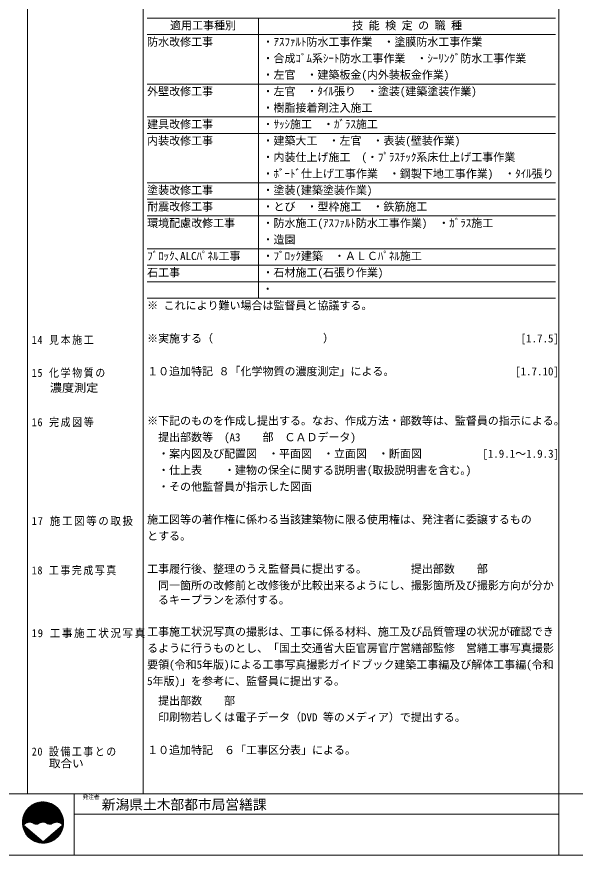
# Model space of a CAD drawing. Units: millimetres on the paper. Extents: x -396 to 396, y -283 to 286.
# Drawn here: x -196.9 to 6.3, y -283.5 to 22 of the extents above; entities that cross this region are included whole.
import ezdxf
from ezdxf.enums import TextEntityAlignment as Align

# ---------------------------------------------------------------- set-up
doc = ezdxf.new("R2010")
doc.units = ezdxf.units.MM
for name, color, linetype, lineweight in [('0-0', 4, 'Continuous', 9), ('0-1_文字', 7, 'Continuous', 9), ('E-0', 5, 'Continuous', 9)]:
    doc.layers.add(name, color=color, linetype=linetype, lineweight=lineweight)
doc.styles.add('ＭＳ ゴシック', font='')
doc.styles.get('ＭＳ ゴシック').set_extended_font_data('MS Gothic')

msp = doc.modelspace()

# ---------------------------------------------------------------- linework, layer by layer
at = {"layer": '0-0'}
for p, q in [((-192.998, 225.452), (-192.998, -261.048)), ((-150.998, 225.452), (-150.998, -261.048)), ((-149.498, 21.452), (-0.865, 21.452)), ((-108.998, 21.452), (-108.998, -80.548)), ((-149.498, 15.452), (-0.865, 15.452)), ((-149.498, -2.548), (-0.865, -2.548)), ((-149.498, -14.548), (-0.865, -14.548)), ((-149.498, -20.548), (-0.865, -20.548)), ((-149.498, -38.548), (-0.865, -38.548)), ((-149.498, -44.548), (-0.865, -44.548)), ((-149.498, -50.548), (-0.865, -50.548)), ((-149.498, -62.548), (-0.865, -62.548)), ((-149.498, -68.548), (-0.865, -68.548)), ((-149.498, -74.548), (-0.865, -74.548)), ((-149.498, -80.548), (-0.865, -80.548))]:
    msp.add_line(p, q, dxfattribs=at)
at = {"layer": 'E-0', "color": 7}
for p, q in [((0.423, 286.452), (0.423, -261.048)), ((-395.577, -261.048), (396.422, -261.048)), ((-175.998, -283.464), (-175.998, -261.048)), ((0.423, -261.048), (0.423, -283.464)), ((-175.998, -268.448), (-4.077, -268.448)), ((-4.078, -268.448), (0.423, -268.448)), ((396.422, -283.464), (-395.577, -283.464))]:
    msp.add_line(p, q, dxfattribs=at)
at = {"layer": 'E-0'}
for p, q in [((-194.898, -271.556), (-187.39, -264.048)), ((-194.897, -271.696), (-187.25, -264.049)), ((-194.897, -271.414), (-187.532, -264.049)), ((-194.893, -271.834), (-187.112, -264.053)), ((-194.893, -271.268), (-187.678, -264.053)), ((-194.887, -271.969), (-186.977, -264.06)), ((-194.886, -271.12), (-187.826, -264.06)), ((-194.878, -272.102), (-186.845, -264.068)), ((-194.876, -270.968), (-187.978, -264.07)), ((-194.867, -272.232), (-186.714, -264.079)), ((-194.862, -270.813), (-188.133, -264.084)), ((-194.854, -272.361), (-186.585, -264.092)), ((-194.845, -270.655), (-188.292, -264.101)), ((-194.839, -272.487), (-186.459, -264.107)), ((-194.824, -270.492), (-188.454, -264.122)), ((-194.823, -272.612), (-186.334, -264.124)), ((-194.804, -272.735), (-186.211, -264.142)), ((-194.798, -270.325), (-188.622, -264.148)), ((-194.768, -270.153), (-188.793, -264.179)), ((-194.732, -269.976), (-188.971, -264.214)), ((-194.69, -269.793), (-189.154, -264.256)), ((-194.642, -269.603), (-189.343, -264.304)), ((-194.586, -269.406), (-189.541, -264.36)), ((-194.521, -269.199), (-189.747, -264.425)), ((-194.446, -268.983), (-189.963, -264.5)), ((-194.359, -268.754), (-190.192, -264.587)), ((-194.255, -268.509), (-190.437, -264.691)), ((-194.132, -268.244), (-190.702, -264.815)), ((-193.979, -267.95), (-190.996, -264.967)), ((-193.797, -271.869), (-186.09, -264.163)), ((-193.783, -267.613), (-191.333, -265.163)), ((-193.504, -267.193), (-191.754, -265.442)), ((-193.499, -271.712), (-185.971, -264.185)), ((-193.262, -271.617), (-185.854, -264.209)), ((-193.056, -271.553), (-185.737, -264.234)), ((-192.871, -271.509), (-185.623, -264.261)), ((-192.7, -271.479), (-185.51, -264.289)), ((-192.54, -271.461), (-185.399, -264.319)), ((-192.39, -271.452), (-185.289, -264.351)), ((-192.247, -271.45), (-185.18, -264.383)), ((-192.111, -271.456), (-185.073, -264.417)), ((-191.98, -271.466), (-184.967, -264.453)), ((-191.855, -271.483), (-184.862, -264.49)), ((-191.734, -271.503), (-184.758, -264.528)), ((-191.618, -271.528), (-184.656, -264.567)), ((-191.505, -271.557), (-184.555, -264.607)), ((-191.396, -271.59), (-184.456, -264.649)), ((-191.291, -271.626), (-184.357, -264.692)), ((-191.189, -271.665), (-184.26, -264.736)), ((-191.089, -271.707), (-184.163, -264.781)), ((-190.993, -271.753), (-184.068, -264.828)), ((-190.9, -271.801), (-183.974, -264.875)), ((-190.81, -271.852), (-183.881, -264.923)), ((-190.722, -271.905), (-183.79, -264.973)), ((-190.637, -271.961), (-183.699, -265.024)), ((-190.55, -272.017), (-183.609, -265.075)), ((-190.458, -272.066), (-183.52, -265.128)), ((-190.36, -272.109), (-183.433, -265.182)), ((-190.255, -272.146), (-183.346, -265.237)), ((-190.143, -272.175), (-183.261, -265.292)), ((-190.023, -272.196), (-183.176, -265.349)), ((-189.892, -272.207), (-183.092, -265.407)), ((-189.748, -272.204), (-183.01, -265.466)), ((-189.586, -272.184), (-182.928, -265.526)), ((-189.395, -272.134), (-182.847, -265.586)), ((-189.135, -272.016), (-182.768, -265.648)), ((-188.769, -271.791), (-182.689, -265.711)), ((-192.847, -266.393), (-192.553, -266.1)), ((-188.504, -271.667), (-182.611, -265.774)), ((-188.282, -271.587), (-182.534, -265.839)), ((-188.086, -271.532), (-182.458, -265.905)), ((-187.907, -271.495), (-182.383, -265.971)), ((-187.741, -271.47), (-182.309, -266.038)), ((-187.586, -271.456), (-182.236, -266.107)), ((-187.439, -271.45), (-182.164, -266.176)), ((-187.299, -271.452), (-182.093, -266.246)), ((-187.165, -271.46), (-182.023, -266.318)), ((-187.037, -271.473), (-181.954, -266.39)), ((-186.913, -271.491), (-181.885, -266.463)), ((-186.794, -271.513), (-181.818, -266.537)), ((-186.68, -271.54), (-181.752, -266.612)), ((-186.569, -271.57), (-181.686, -266.688)), ((-186.461, -271.604), (-181.622, -266.765)), ((-186.357, -271.642), (-181.558, -266.843)), ((-186.256, -271.682), (-181.495, -266.921)), ((-186.159, -271.726), (-181.434, -267.001)), ((-186.064, -271.773), (-181.373, -267.082)), ((-185.972, -271.822), (-181.313, -267.164)), ((-185.882, -271.874), (-181.255, -267.246)), ((-185.795, -271.929), (-181.197, -267.33)), ((-185.711, -271.986), (-181.14, -267.415)), ((-185.622, -272.038), (-181.084, -267.5)), ((-185.527, -272.085), (-181.03, -267.587)), ((-185.427, -272.125), (-180.976, -267.675)), ((-185.319, -272.159), (-180.923, -267.763)), ((-185.204, -272.185), (-180.872, -267.853)), ((-185.079, -272.202), (-180.821, -267.944)), ((-184.943, -272.208), (-180.771, -268.036)), ((-184.792, -272.198), (-180.723, -268.129)), ((-184.62, -272.167), (-180.676, -268.223)), ((-184.409, -272.098), (-180.629, -268.318)), ((-184.074, -271.905), (-180.584, -268.415)), ((-183.76, -271.731), (-180.54, -268.512)), ((-183.516, -271.629), (-180.498, -268.611)), ((-183.307, -271.561), (-180.456, -268.71)), ((-183.119, -271.515), (-180.415, -268.811)), ((-182.946, -271.483), (-180.376, -268.914)), ((-182.784, -271.463), (-180.338, -269.017)), ((-182.633, -271.453), (-180.302, -269.122)), ((-182.489, -271.45), (-180.266, -269.228)), ((-182.351, -271.454), (-180.232, -269.335)), ((-182.22, -271.464), (-180.2, -269.444)), ((-182.094, -271.48), (-180.168, -269.554)), ((-181.972, -271.5), (-180.138, -269.666)), ((-181.855, -271.524), (-180.11, -269.779)), ((-181.742, -271.552), (-180.083, -269.893)), ((-181.633, -271.584), (-180.058, -270.009)), ((-181.527, -271.62), (-180.034, -270.127)), ((-181.424, -271.659), (-180.012, -270.247)), ((-181.325, -271.7), (-179.992, -270.368)), ((-181.228, -271.745), (-179.973, -270.491)), ((-181.134, -271.793), (-179.957, -270.615)), ((-181.043, -271.844), (-179.942, -270.742)), ((-180.955, -271.897), (-179.929, -270.871)), ((-180.87, -271.952), (-179.918, -271.001)), ((-180.786, -272.011), (-179.91, -271.134)), ((-180.706, -272.072), (-179.904, -271.269)), ((-180.628, -272.135), (-179.9, -271.407)), ((-180.552, -272.201), (-179.898, -271.547)), ((-180.479, -272.269), (-179.9, -271.69)), ((-194.784, -272.856), (-194.436, -272.508)), ((-194.761, -272.975), (-194.36, -272.574)), ((-194.738, -273.093), (-194.284, -272.639)), ((-194.712, -273.209), (-194.209, -272.705)), ((-194.685, -273.323), (-194.133, -272.771)), ((-194.657, -273.436), (-194.058, -272.837)), ((-194.627, -273.548), (-193.982, -272.903)), ((-194.596, -273.658), (-193.906, -272.968)), ((-194.563, -273.766), (-193.831, -273.034)), ((-194.529, -273.874), (-193.755, -273.1)), ((-194.493, -273.98), (-193.679, -273.166)), ((-194.456, -274.084), (-193.604, -273.231)), ((-194.418, -274.188), (-193.528, -273.297)), ((-194.379, -274.29), (-193.452, -273.363)), ((-194.339, -274.391), (-193.377, -273.429)), ((-194.297, -274.491), (-193.301, -273.495)), ((-194.254, -274.589), (-193.225, -273.56)), ((-194.21, -274.686), (-193.15, -273.626)), ((-194.165, -274.783), (-193.074, -273.692)), ((-194.119, -274.878), (-192.999, -273.758)), ((-194.071, -274.972), (-192.923, -273.823)), ((-194.023, -275.065), (-192.847, -273.889)), ((-193.973, -275.157), (-192.772, -273.955)), ((-193.922, -275.247), (-192.696, -274.021)), ((-193.871, -275.337), (-192.62, -274.087)), ((-193.818, -275.426), (-192.545, -274.152)), ((-193.764, -275.513), (-192.469, -274.218)), ((-193.709, -275.6), (-192.393, -274.284)), ((-193.654, -275.686), (-192.318, -274.35)), ((-193.597, -275.77), (-192.242, -274.416)), ((-193.539, -275.854), (-192.166, -274.481)), ((-193.48, -275.937), (-192.091, -274.547)), ((-193.421, -276.018), (-192.015, -274.613)), ((-193.36, -276.099), (-191.94, -274.679)), ((-193.298, -276.179), (-191.864, -274.744)), ((-193.235, -276.257), (-191.788, -274.81)), ((-187.111, -279.042), (-182.012, -273.943)), ((-186.962, -279.035), (-180.927, -273)), ((-186.81, -279.025), (-179.922, -272.136)), ((-186.655, -279.011), (-179.935, -272.291)), ((-186.496, -278.993), (-179.953, -272.45)), ((-186.333, -278.972), (-179.975, -272.613)), ((-186.166, -278.946), (-180, -272.78)), ((-185.994, -278.915), (-180.031, -272.953)), ((-185.816, -278.879), (-180.067, -273.13)), ((-185.633, -278.837), (-180.109, -273.314)), ((-185.442, -278.788), (-180.158, -273.504)), ((-185.245, -278.732), (-180.214, -273.701)), ((-185.038, -278.667), (-180.28, -273.908)), ((-184.821, -278.591), (-180.355, -274.125)), ((-184.591, -278.502), (-180.444, -274.355)), ((-184.345, -278.398), (-180.548, -274.601)), ((-184.079, -278.273), (-180.673, -274.867)), ((-180.408, -272.34), (-179.904, -271.835)), ((-180.34, -272.413), (-179.911, -271.984)), ((-193.172, -276.335), (-191.713, -274.876)), ((-193.107, -276.412), (-191.637, -274.942)), ((-193.042, -276.488), (-191.561, -275.008)), ((-192.975, -276.563), (-191.486, -275.073)), ((-192.908, -276.637), (-191.41, -275.139)), ((-192.839, -276.71), (-191.334, -275.205)), ((-192.77, -276.782), (-191.259, -275.271)), ((-192.7, -276.853), (-191.183, -275.336)), ((-192.629, -276.923), (-191.108, -275.402)), ((-192.556, -276.993), (-191.032, -275.468)), ((-192.483, -277.061), (-190.956, -275.534)), ((-192.409, -277.128), (-190.881, -275.6)), ((-192.334, -277.195), (-190.805, -275.665)), ((-192.258, -277.26), (-190.729, -275.731)), ((-192.181, -277.325), (-190.654, -275.797)), ((-192.104, -277.388), (-190.578, -275.863)), ((-192.025, -277.451), (-190.502, -275.928)), ((-191.945, -277.513), (-190.427, -275.994)), ((-191.864, -277.573), (-190.351, -276.06)), ((-191.783, -277.633), (-190.275, -276.126)), ((-191.7, -277.692), (-190.2, -276.192)), ((-191.616, -277.749), (-190.124, -276.257)), ((-191.532, -277.806), (-190.049, -276.323)), ((-191.446, -277.862), (-189.973, -276.389)), ((-191.359, -277.917), (-189.897, -276.455)), ((-191.271, -277.97), (-189.822, -276.52)), ((-191.183, -278.023), (-189.746, -276.586)), ((-191.093, -278.075), (-189.67, -276.652)), ((-191.002, -278.125), (-189.595, -276.718)), ((-190.91, -278.175), (-189.519, -276.784)), ((-190.817, -278.223), (-189.443, -276.849)), ((-190.723, -278.271), (-189.368, -276.915)), ((-190.628, -278.317), (-189.292, -276.981)), ((-190.532, -278.362), (-189.216, -277.047)), ((-190.434, -278.406), (-189.141, -277.113)), ((-190.336, -278.449), (-189.065, -277.178)), ((-190.236, -278.49), (-188.99, -277.244)), ((-190.135, -278.531), (-188.914, -277.31)), ((-190.033, -278.57), (-188.838, -277.376)), ((-189.929, -278.608), (-188.763, -277.441)), ((-189.824, -278.645), (-188.687, -277.507)), ((-189.718, -278.68), (-188.611, -277.573)), ((-189.611, -278.714), (-188.536, -277.639)), ((-189.502, -278.747), (-188.46, -277.705)), ((-189.392, -278.778), (-188.384, -277.77)), ((-189.28, -278.808), (-188.309, -277.836)), ((-189.167, -278.836), (-188.233, -277.902)), ((-187.677, -279.043), (-186.351, -277.717)), ((-187.539, -279.046), (-185.266, -276.773)), ((-187.399, -279.048), (-184.181, -275.83)), ((-187.256, -279.046), (-183.097, -274.887)), ((-183.783, -278.119), (-180.827, -275.163)), ((-183.442, -277.92), (-181.027, -275.504)), ((-183.015, -277.633), (-181.313, -275.932)), ((-189.053, -278.863), (-188.158, -277.968)), ((-188.937, -278.888), (-188.082, -278.033)), ((-188.819, -278.912), (-188.006, -278.099)), ((-188.7, -278.934), (-187.931, -278.165)), ((-188.578, -278.954), (-187.855, -278.231)), ((-188.456, -278.973), (-187.779, -278.297)), ((-188.331, -278.99), (-187.704, -278.362)), ((-188.204, -279.004), (-187.628, -278.428)), ((-188.076, -279.017), (-187.552, -278.494)), ((-187.945, -279.028), (-187.477, -278.56)), ((-187.812, -279.036), (-187.401, -278.625))]:
    msp.add_line(p, q, dxfattribs=at)
msp.add_lwpolyline([(-194.496, -272.456), (-187.398, -278.628), (-180.301, -272.456)], dxfattribs=at)
msp.add_circle((-187.398, -271.548), 7.5, dxfattribs=at)
for centre, radius, start, end in [((-192.288, -274.375), 2.925, 54.9904, 138.98872), ((-187.398, -274.375), 2.925, 54.9904, 123.80286), ((-182.508, -274.375), 2.925, 41.01126, 123.80286), ((-189.843, -270.805), 1.403, 236.8522, 305.66466), ((-184.953, -270.805), 1.403, 236.8522, 305.66466)]:
    msp.add_arc(centre, radius, start, end, dxfattribs=at)

# ---------------------------------------------------------------- texts
at = {"layer": '0-1_文字', "style": 'ＭＳ ゴシック'}
for s, p in [('適用工事種別', (-141.148, 16.452)), ('技 能 検 定 の 職 種', (-74.832, 16.452)), ('防水改修工事', (-149.498, 10.452)), ('・ｱｽﾌｧﾙﾄ防水工事作業\u3000・塗膜防水工事作業', (-107.498, 10.452)), ('・合成ｺﾞﾑ系ｼｰﾄ防水工事作業\u3000・ｼｰﾘﾝｸﾞ防水工事作業', (-107.498, 4.452)), ('・左官\u3000・建築板金(内外装板金作業)', (-107.498, -1.548)), ('外壁改修工事', (-149.498, -7.548)), ('・左官\u3000・ﾀｲﾙ張り\u3000・塗装(建築塗装作業)', (-107.498, -7.548)), ('・樹脂接着剤注入施工', (-107.498, -13.548)), ('・ｻｯｼ施工\u3000・ｶﾞﾗｽ施工', (-107.498, -19.548)), ('建具改修工事', (-149.498, -19.548)), ('内装改修工事', (-149.498, -25.548)), ('・建築大工\u3000・左官\u3000・表装(壁装作業)', (-107.498, -25.548)), ('・内装仕上げ施工\u3000(・ﾌﾟﾗｽﾁｯｸ系床仕上げ工事作業', (-107.498, -31.548)), ('・ﾎﾞｰﾄﾞ仕上げ工事作業\u3000・鋼製下地工事作業)\u3000・ﾀｲﾙ張り', (-107.498, -37.548)), ('塗装改修工事', (-149.498, -43.548)), ('・塗装(建築塗装作業)', (-107.498, -43.548)), ('耐震改修工事', (-149.498, -49.548)), ('・とび\u3000・型枠施工\u3000・鉄筋施工', (-107.498, -49.548)), ('環境配慮改修工事', (-149.498, -55.548)), ('・防水施工(ｱｽﾌｧﾙﾄ防水工事作業)\u3000・ｶﾞﾗｽ施工', (-107.498, -55.548)), ('・造園', (-107.498, -61.548)), ('ﾌﾞﾛｯｸ､ALCﾊﾟﾈﾙ工事', (-149.498, -67.548)), ('・ﾌﾞﾛｯｸ建築\u3000・ＡＬＣﾊﾟﾈﾙ施工', (-107.498, -67.548)), ('石工事', (-149.498, -73.548)), ('・石材施工(石張り作業)', (-107.498, -73.548)), ('※ これにより難い場合は監督員と協議する。 ', (-149.498, -85.548)), ('※実施する（\u3000\u3000\u3000\u3000\u3000\u3000\u3000\u3000\u3000\u3000）\u3000 \u3000\u3000             \u3000\u3000\u3000\u3000\u3000\u3000\u3000[1.7.5]', (-149.498, -97.548)), ('１０追加特記 ８「化学物質の濃度測定」による。   \u3000\u3000\u3000\u3000           [1.7.10]', (-149.498, -109.548)), ('※下記のものを作成し提出する。なお、作成方法・部数等は、監督員の指示による。', (-149.498, -127.548)), ('\u3000提出部数等\u3000(A3\u3000\u3000部\u3000ＣＡＤデータ)', (-149.498, -133.548)), ('\u3000・案内図及び配置図\u3000・平面図\u3000・立面図\u3000・断面図\u3000\u3000\u3000\u3000\u3000 [1.9.1～1.9.3]', (-149.498, -139.548)), ('\u3000・仕上表\u3000\u3000・建物の保全に関する説明書(取扱説明書を含む｡)\u3000\u3000', (-149.498, -145.548)), ('\u3000・その他監督員が指示した図面', (-149.498, -151.548)), ('施工図等の著作権に係わる当該建築物に限る使用権は、発注者に委譲するもの', (-149.498, -163.507)), ('とする。', (-149.498, -169.507)), ('工事履行後、整理のうえ監督員に提出する。\u3000\u3000\u3000\u3000提出部数\u3000\u3000部', (-149.498, -181.507)), ('\u3000同一箇所の改修前と改修後が比較出来るようにし、撮影箇所及び撮影方向が分か', (-149.498, -187.507)), ('るキープランを添付する。', (-145.566, -192.79)), ('工事施工状況写真の撮影は、工事に係る材料、施工及び品質管理の状況が確認でき', (-149.498, -204.372)), ('るように行うものとし、「国土交通省大臣官房官庁営繕部監修\u3000営繕工事写真撮影', (-149.498, -210.372)), ('要領(令和5年版)による工事写真撮影ガイドブック建築工事編及び解体工事編(令和', (-149.498, -216.372)), ('5年版)」を参考に、監督員に提出する。', (-149.498, -222.372)), ('\u3000提出部数\u3000\u3000部', (-149.498, -229.507)), ('\u3000印刷物若しくは電子データ（DVD 等のメディア）で提出する。', (-149.498, -235.548)), ('１０追加特記\u3000６「工事区分表」による。', (-149.498, -247.507))]:
    msp.add_text(s, height=2.933, dxfattribs=at).set_placement(p, align=Align.BOTTOM_LEFT)
for s, width, p in [('・', 0.95, (-107.498, -79.548)), (' \u3000濃度測定', 1.1, (-191.498, -115.548)), (' \u3000取合い', 1.05, (-191.498, -252.393))]:
    msp.add_text(s, height=2.933, dxfattribs=dict(at, width=width)).set_placement(p, align=Align.BOTTOM_LEFT)
at = {"layer": '0-1_文字', "char_height": 2.933, "attachment_point": 7, "style": 'ＭＳ ゴシック'}
for s, insert in [('\\T1.17;\\W0.9;14\\~見本施工', (-191.498, -97.548)), ('\\T1.17;\\W0.9;15\\~化学物質の', (-191.498, -109.548)), ('\\T1.17;\\W0.9;16\\~完成図等', (-191.498, -127.548)), ('\\T1.16;\\W0.95;17\\~施工図等の取扱', (-191.498, -163.507)), ('\\T1.16;\\W0.9;18\\~工事完成写真', (-191.498, -181.507)), ('\\T1.16;\\W0.95;19\\~工事施工状況写真', (-191.498, -204.372)), ('\\T1.16;\\W0.9;20\\~設備工事との', (-191.498, -247.507))]:
    msp.add_mtext(s, dxfattribs=dict(at, insert=insert))
at = {"layer": 'E-0', "color": 7, "style": 'ＭＳ ゴシック'}
for s, height, p in [('発注者', 1.466, (-172.998, -263.448)), ('新潟県土木部都市局営繕課', 3.666, (-165.998, -267.948))]:
    msp.add_text(s, height=height, dxfattribs=at).set_placement(p, align=Align.BOTTOM_LEFT)

doc.saveas('drawing.dxf')
